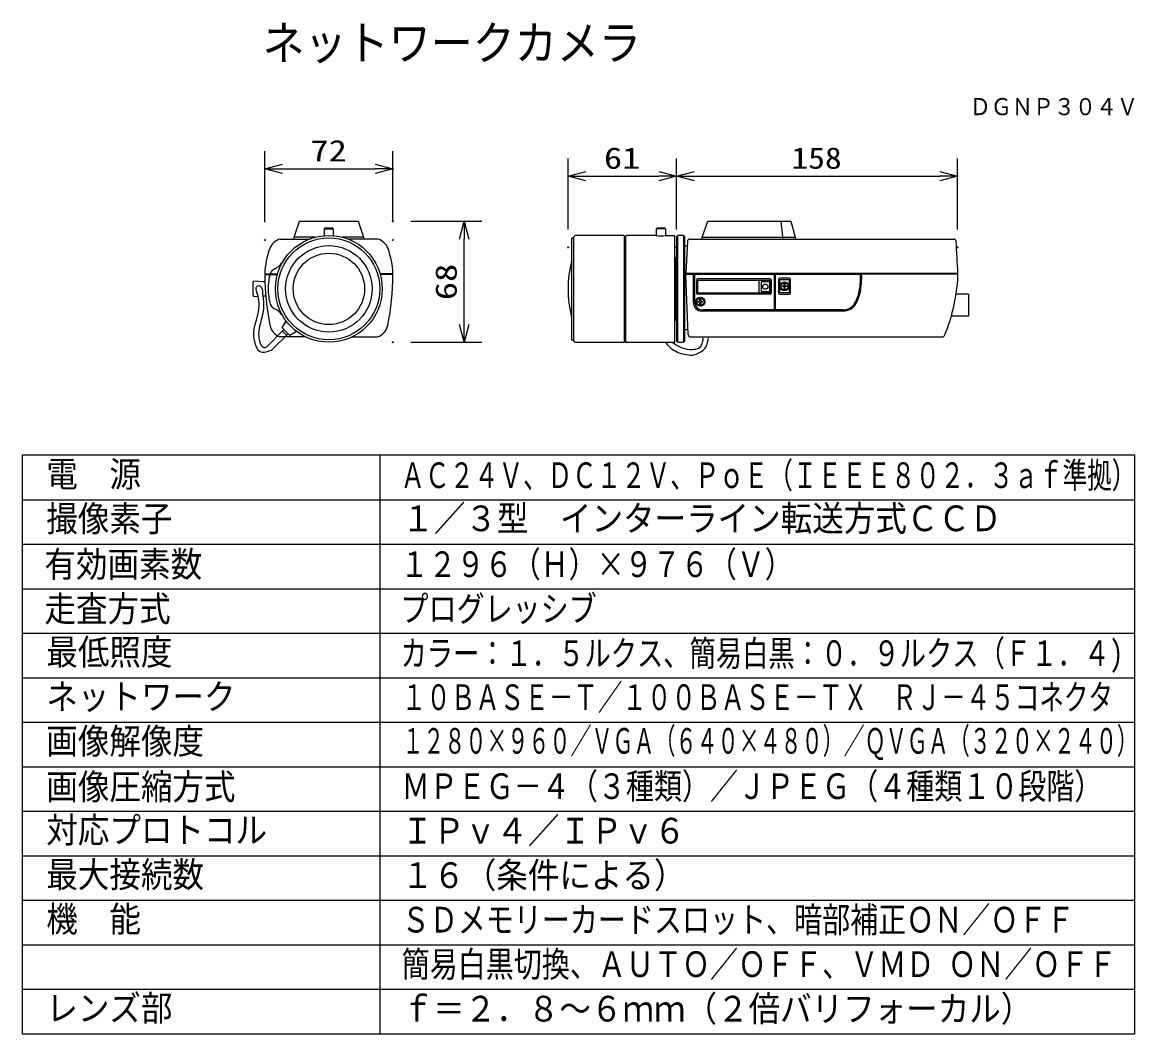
# Model space of a CAD drawing. Units: millimetres, scale not verified. Extents: x -63 to 63, y -56 to 57.
import ezdxf
from ezdxf.enums import TextEntityAlignment as Align

# ---------------------------------------------------------------- set-up
doc = ezdxf.new("R2010")
doc.units = ezdxf.units.MM
doc.header["$LTSCALE"] = 0.189787
doc.header["$PDMODE"] = 32
doc.header["$PDSIZE"] = 0.0949
for name, color, linetype in [('0-0_GAIKEI', 1, 'Continuous'), ('0-1_TOUROKU', 3, 'Continuous'), ('0-2_MOJI1', 2, 'Continuous'), ('0-3_WAKU', 1, 'Continuous')]:
    doc.layers.add(name, color=color, linetype=linetype)
doc.styles.add('ＭＳ ゴシック', font='')
doc.styles.get('ＭＳ ゴシック').set_extended_font_data('MS Gothic')

# ---------------------------------------------------------------- blocks, each defined once
blk = doc.blocks.new('_OPEN30')
at = {"layer": '0-1_TOUROKU', "color": 7}
blk.add_line((0, 0), (-1, 0), dxfattribs=at)
blk.add_lwpolyline([(-1, 0.26795), (0, 0), (-1, -0.26795)], dxfattribs=at)

msp = doc.modelspace()

# ---------------------------------------------------------------- linework, layer by layer
at = {"layer": '0-0_GAIKEI', "color": 3}
for p, q in [((-1.1752, 33.9884), (-1.1752, 41.9884)), ((11.0248, 33.9884), (11.0248, 41.9884)), ((0.8248, 39.9884), (9.0248, 39.9884))]:
    msp.add_line(p, q, dxfattribs=at)
at = {"layer": '0-0_GAIKEI'}
for p, q in [((-28.5507, 34.0873), (-28.4505, 34.1862)), ((-28.5507, 34.0873), (-27.5491, 34.0868)), ((-28.5507, 33.3063), (-28.5507, 34.0873)), ((-28.4505, 34.1862), (-27.6491, 34.1862)), ((-27.5491, 34.0868), (-27.6491, 34.1862)), ((-27.5491, 34.0868), (-27.5487, 33.3058)), ((9.7664, 34.0657), (8.7648, 34.0657)), ((8.7653, 34.0657), (8.8646, 34.1657)), ((8.7655, 33.3056), (8.7653, 34.0657)), ((8.8646, 34.1657), (9.666, 34.1657)), ((9.666, 34.1657), (9.7664, 34.0657)), ((9.7664, 34.0657), (9.7669, 33.3058)), ((-29.5831, 33.1278), (-31.9574, 33.1278)), ((-24.142, 33.1278), (-26.516, 33.1278)), ((-0.7753, 33.0156), (-0.7748, 21.5962)), ((-0.5308, 33.0156), (-0.7753, 33.0156)), ((5.1806, 33.1057), (5.2806, 33.1057)), ((11.1716, 21.327), (11.1716, 33.3271)), ((11.8134, 33.3271), (11.8134, 21.327)), ((13.8976, 33.1398), (24.3503, 33.1398)), ((12.2094, 32.1358), (11.966, 32.1358)), ((10.8389, 30.3059), (10.9191, 30.3059)), ((11.0247, 30.908), (10.9188, 30.8041)), ((10.9188, 30.8041), (10.9191, 23.8087)), ((-35.2494, 29.0273), (-33.8036, 29.0273)), ((-35.2494, 28.9275), (-33.8321, 28.9275)), ((-35.033, 29.0271), (-35.0313, 28.9272)), ((-34.6322, 29.0271), (-34.6304, 28.9272)), ((-20.8494, 29.0273), (-22.2952, 29.0273)), ((-20.8494, 28.9275), (-22.2667, 28.9275)), ((-21.4666, 29.0271), (-21.4684, 28.9272)), ((-21.0658, 29.0271), (-21.0675, 28.9272)), ((12.0673, 29.0933), (42.6249, 29.0933)), ((12.9188, 28.9546), (12.07, 28.9546)), ((12.9188, 25.7686), (12.9188, 28.9546)), ((31.6987, 28.9593), (13.0812, 28.9546)), ((13.0812, 25.898), (13.0812, 28.9546)), ((21.9849, 28.9548), (21.9849, 24.978)), ((22.1052, 28.9548), (22.1052, 24.978)), ((42.6249, 28.9603), (31.828, 28.9603)), ((-36.5648, 28.027), (-36.4646, 28.227)), ((-36.5646, 26.6271), (-36.5648, 28.027)), ((-36.4646, 28.227), (-35.4226, 28.147)), ((-35.4226, 28.147), (-35.225, 28.147)), ((13.2561, 28.2957), (13.2561, 26.8558)), ((21.5273, 28.4374), (13.398, 28.4374)), ((20.3079, 26.8767), (20.3079, 28.2751)), ((21.4569, 28.1192), (20.5202, 28.1192)), ((21.4569, 28.1192), (21.4569, 27.0328)), ((21.6685, 26.8558), (21.6685, 28.2957)), ((22.4736, 28.372), (22.4736, 26.8739)), ((23.6645, 28.5136), (22.6155, 28.5136)), ((23.8062, 26.8739), (23.8062, 28.372)), ((-36.4644, 26.4273), (-36.5646, 26.6271)), ((-35.9897, 26.4637), (-36.4644, 26.4273)), ((-35.1267, 26.5069), (-35.4224, 26.5069)), ((21.5273, 26.7145), (13.398, 26.7145)), ((22.6155, 26.7321), (23.6645, 26.7321)), ((43.8214, 26.7307), (42.4049, 26.7307)), ((43.8214, 26.7307), (43.8214, 24.2562)), ((13.448, 25.9232), (13.6513, 25.9232)), ((13.448, 25.8266), (13.448, 25.9232)), ((13.6513, 25.8266), (13.448, 25.8266)), ((13.6513, 26.1265), (13.7479, 26.1265)), ((13.6513, 25.9232), (13.6513, 26.1265)), ((13.6513, 25.6237), (13.6513, 25.8266)), ((13.7479, 25.6237), (13.6513, 25.6237)), ((13.7479, 26.1265), (13.7479, 25.9232)), ((13.7479, 25.9232), (13.9507, 25.9232)), ((13.7479, 25.8266), (13.7479, 25.6237)), ((13.9507, 25.8266), (13.7479, 25.8266)), ((13.9507, 25.9232), (13.9507, 25.8266)), ((10.8392, 24.3059), (10.9193, 24.3059)), ((10.9191, 23.8087), (11.0204, 23.7039)), ((29.728, 24.8359), (13.8532, 24.8359)), ((29.7301, 24.9652), (14.0155, 24.9652)), ((43.8214, 24.2562), (41.8809, 24.2562)), ((-33.0931, 22.745), (-35.034, 20.8056)), ((-33.2912, 22.943), (-32.8332, 23.7054)), ((-32.4418, 22.0944), (-33.2912, 22.943)), ((-33.2674, 22.571), (-32.814, 22.1185)), ((-31.6805, 22.5504), (-32.4418, 22.0944)), ((12.3003, 22.7291), (11.966, 22.7291)), ((-32.6397, 22.2926), (-34.4111, 20.5244)), ((-0.7748, 21.5962), (-0.5303, 21.596)), ((5.1811, 21.5059), (5.2813, 21.5059))]:
    msp.add_line(p, q, dxfattribs=at)
at = {"layer": '0-0_GAIKEI', "color": 7}
for p, q in [((-33.5283, 32.9276), (-30.2021, 32.9276)), ((-22.5705, 32.9276), (-25.8967, 32.9276)), ((-0.3904, 33.3058), (-0.5303, 33.1659)), ((-0.5303, 21.4464), (-0.5303, 33.1663)), ((5.0808, 33.3058), (-0.3904, 33.3058)), ((5.1808, 21.406), (5.1808, 33.2058)), ((5.281, 33.2058), (5.281, 21.406)), ((8.7651, 33.3058), (5.381, 33.3058)), ((9.7646, 33.3058), (10.7383, 33.3058)), ((10.7383, 33.3058), (10.8385, 33.2059)), ((10.8389, 21.4061), (10.8389, 33.2059)), ((12.238, 32.6576), (12.0673, 29.0933)), ((12.5216, 32.9276), (42.1728, 32.9276)), ((-30.666, 21.9276), (-33.5209, 21.9276)), ((-25.4328, 21.9276), (-22.578, 21.9276)), ((-0.5303, 21.4464), (-0.3902, 21.306)), ((5.0808, 21.306), (-0.3902, 21.306)), ((10.7376, 21.3063), (5.381, 21.306)), ((10.8389, 21.4061), (10.7376, 21.3063)), ((12.6069, 21.9276), (40.8484, 21.9276))]:
    msp.add_line(p, q, dxfattribs=at)
for points in [[(-31.957, 32.927), (-31.957, 33.127), (-31.3559, 34.9271), (-24.743, 34.9271), (-24.142, 33.1274), (-24.142, 32.9274)], [(13.8853, 32.9358), (13.8976, 33.1398), (14.5185, 34.9281), (23.8652, 34.9281), (24.3503, 33.1398), (24.3503, 32.9276)], [(12.3228, 22.1998), (12.07, 28.9546), (12.0673, 29.0933)]]:
    msp.add_lwpolyline(points, dxfattribs=at)
at = {"layer": '0-0_GAIKEI'}
for points in [[(22.9493, 32.9352), (22.9493, 33.1598), (22.7562, 34.9281)], [(20.5202, 28.1192), (20.5202, 27.0328), (21.4569, 27.0328)]]:
    msp.add_lwpolyline(points, dxfattribs=at)
at = {"layer": '0-0_GAIKEI', "color": 7}
msp.add_lwpolyline([(11.0248, 21.4736), (11.1716, 21.327), (11.8134, 21.327), (11.966, 21.4736), (11.966, 33.1806), (11.8134, 33.3271), (11.1716, 33.3271), (11.0248, 33.1806)], close=True, dxfattribs=at)
at = {"layer": '0-0_GAIKEI'}
for points in [[(21.5273, 26.8558), (13.398, 26.8558), (13.398, 28.2957), (21.5273, 28.2957)], [(22.616, 26.8739), (22.616, 28.3723), (23.664, 28.3723), (23.6645, 26.8739)], [(23.0917, 27.3716), (23.0917, 27.5745), (22.8884, 27.5745), (22.8884, 27.6712), (23.0917, 27.6712), (23.0917, 27.8745), (23.1883, 27.8745), (23.1883, 27.6712), (23.3911, 27.6712), (23.3911, 27.5745), (23.1883, 27.5745), (23.1883, 27.3716)]]:
    msp.add_lwpolyline(points, close=True, dxfattribs=at)
at = {"layer": '0-0_GAIKEI', "color": 7}
msp.add_circle((-28.0495, 27.327), 6, dxfattribs=at)
at = {"layer": '0-0_GAIKEI'}
for centre, radius in [((-28.0495, 27.327), 5.7201), ((-28.0495, 27.327), 4.8585), ((-28.0495, 27.327), 4.007), ((20.9882, 27.576), 0.2934), ((23.14, 27.6228), 0.5029), ((23.14, 27.6228), 0.406), ((13.6996, 25.8749), 0.5029), ((13.6996, 25.8749), 0.406)]:
    msp.add_circle(centre, radius, dxfattribs=at)
at = {"layer": '0-0_GAIKEI', "color": 7}
for centre, radius, start, end in [((-33.0433, 31.2222), 1.7731, 105.87484, 159.10693), ((-23.0555, 31.2222), 1.7731, 20.89307, 74.12516), ((5.0808, 33.2058), 0.1, 0, 90), ((5.381, 33.2058), 0.1, 90, 180), ((12.5199, 32.6455), 0.2821, 89.64113, 177.54693), ((42.1474, 32.6425), 0.2862, 4.32418, 84.90855), ((-184.0693, 18.6891), 226.9328, 2.62775, 3.53063), ((-25.7793, 28.6532), 9.4775, 160.25869, 177.73797), ((-30.3195, 28.6532), 9.4775, 2.26203, 19.74131), ((-5.5412, 29.0649), 29.7085, 180.26513, 191.31897), ((-50.5576, 29.0649), 29.7085, 348.68103, 359.73487), ((30.3483, 29.0504), 12.2767, 356.70477, 0.20003), ((22.6334, 29.7313), 20.0194, 337.78276, 356.02828), ((-32.9393, 23.6002), 1.7709, 191.93541, 250.82868), ((-23.1595, 23.6002), 1.7709, 289.17132, 348.06459), ((5.0808, 21.406), 0.1, 270, 0), ((5.381, 21.406), 0.1, 180, 270.00244), ((12.6057, 22.2107), 0.2831, 182.19523, 270.24456), ((40.7821, 22.3509), 0.4285, 278.90263, 333.78131)]:
    msp.add_arc(centre, radius, start, end, dxfattribs=at)
at = {"layer": '0-0_GAIKEI'}
for centre, radius, start, end in [((9.267, 39.3103), 6.0253, 265.24115, 274.75885), ((-35.2283, 31.7064), 2.4015, 299.34786, 328.56001), ((11.5508, 27.3066), 12.726, 165.61709, 194.38291), ((-28.7452, 27.4127), 6.1169, 164.62676, 180.80278), ((-33.7283, 28.691), 0.9772, 109.28904, 159.42673), ((20.7758, 28.8801), 10.9232, 351.61485, 0.41589), ((20.7758, 28.8801), 11.0525, 351.61485, 0.41589), ((-35.9672, 27.3348), 0.3005, 121.55182, 191.29541), ((-35.9191, 27.321), 0.3392, 74.71918, 127.27338), ((-35.942, 27.2781), 0.3867, 55.95652, 73.12091), ((-35.9747, 27.2258), 0.4484, 6.26993, 56.23165), ((13.3983, 28.2952), 0.1422, 90.12385, 179.7823), ((21.5268, 28.2957), 0.1418, 0.03765, 89.77418), ((22.6158, 28.3714), 0.1422, 90.1138, 179.74537), ((23.6643, 28.3718), 0.1419, 0.11444, 89.93255), ((-34.7789, 27.6136), 1.521, 192.82845, 205.03076), ((-39.6172, 25.547), 3.7414, 7.31165, 22.35547), ((160.7492, 45.2332), 197.098, 185.22771, 185.38763), ((-42.2848, 25.3951), 6.9358, 357.47227, 11.07169), ((-28.7452, 27.2413), 6.1169, 179.19722, 195.37324), ((13.398, 26.8564), 0.1419, 180.27607, 270.00594), ((21.5271, 26.856), 0.1415, 270.09524, 359.90476), ((22.616, 26.8745), 0.1424, 180.24073, 269.80618), ((23.6641, 26.8741), 0.1421, 270.14756, 359.89938), ((27.3417, 27.8411), 4.2766, 330.04582, 352.53061), ((27.3417, 27.8411), 4.4058, 330.04582, 352.53061), ((-41.1788, 25.5951), 5.2899, 337.00104, 4.64153), ((-48.3238, 27.1553), 13.1317, 342.34386, 350.94741), ((-33.7283, 25.9631), 0.9772, 200.57327, 250.71096), ((-35.2283, 22.9477), 2.4015, 31.43999, 60.65214), ((13.8533, 25.7705), 0.9345, 180.11315, 269.99376), ((13.9155, 25.7993), 0.8401, 173.25599, 276.8438), ((29.7542, 26.4634), 1.6277, 269.07643, 329.65929), ((29.7542, 26.4634), 1.4984, 269.07643, 329.65929), ((-32.7556, 22.3063), 3.758, 161.02382, 205.64764), ((-32.9794, 22.291), 2.9654, 162.70794, 206.34586), ((12.2321, 22.9348), 2.9308, 213.79534, 247.8249), ((12.7282, 23.7597), 3.2387, 229.27151, 271.66349), ((10.3731, 22.2777), 3.6799, 340.83069, 352.51803), ((12.2348, 21.9709), 2.3699, 321.58475, 355.98348), ((-35.3881, 21.0126), 0.8254, 203.787, 255.19143), ((-35.2571, 21.1689), 0.4263, 207.05449, 301.55313), ((-35.4353, 21.5057), 1.3015, 262.77132, 291.21458), ((-35.6253, 22.6464), 2.445, 285.685, 299.77434), ((12.7917, 24.1503), 4.268, 247.02602, 269.35164), ((12.7851, 22.3953), 1.8733, 271.13564, 293.86215), ((12.1005, 22.9864), 3.1868, 284.54639, 308.66941), ((13.1254, 21.3266), 0.768, 302.9343, 340.42354), ((12.7502, 20.4826), 0.6, 269.35164, 284.54639), ((12.7985, 20.0823), 0.2, 270.09479, 283.51364)]:
    msp.add_arc(centre, radius, start, end, dxfattribs=at)
at = {"layer": '0-1_TOUROKU'}
for p, q in [((-35.2495, 34.8158), (-35.2495, 42.8158)), ((-20.8495, 34.8158), (-20.8495, 42.8158)), ((11.0248, 33.9884), (11.0248, 41.9884)), ((42.5998, 33.9884), (42.5998, 41.9884)), ((-33.2495, 40.8158), (-22.8495, 40.8158)), ((13.0249, 39.9884), (40.5998, 39.9884)), ((-18.8482, 34.9271), (-10.8482, 34.9271)), ((-12.8482, 23.327), (-12.8482, 32.9271)), ((-18.8482, 21.327), (-10.8482, 21.327))]:
    msp.add_line(p, q, dxfattribs=at)
at = {"layer": '0-1_TOUROKU', "color": 7}
for p in [(11.0248, 39.9884), (-1.1752, 31.9884), (11.0248, 31.9884)]:
    msp.add_point(p, dxfattribs=at)
at = {"layer": '0-2_MOJI1', "color": 7}
for p in [(-20.8495, 40.8158), (42.5998, 39.9884), (-20.8482, 34.9271), (-12.8482, 34.9271), (-35.2495, 32.8157), (-20.8495, 32.8157), (11.0248, 31.9884), (42.5998, 31.9884), (-20.8482, 21.327)]:
    msp.add_point(p, dxfattribs=at)
at = {"layer": '0-3_WAKU', "color": 4}
for p, q in [((-22.2944, -56.3667), (-22.2944, 8.6333)), ((62.5001, -56.3667), (62.5001, 8.6333)), ((-62.5001, -56.3667), (62.5001, -56.3667))]:
    msp.add_line(p, q, dxfattribs=at)
at = {"layer": '0-3_WAKU'}
for p, q in [((-62.5001, 3.6333), (62.5001, 3.6333)), ((-62.5001, -1.3667), (62.5001, -1.3667)), ((-62.5001, -6.3667), (62.5001, -6.3667)), ((-62.5001, -11.3667), (62.5001, -11.3667)), ((-62.5001, -16.3667), (62.5001, -16.3667)), ((-62.5001, -21.3667), (62.5001, -21.3667)), ((-62.5001, -26.3667), (62.5001, -26.3667)), ((-62.5001, -31.3667), (62.5001, -31.3667)), ((-62.5001, -36.3667), (62.5001, -36.3667)), ((-62.5001, -41.3667), (62.5001, -41.3667)), ((-62.5001, -46.3667), (62.5001, -46.3667)), ((-62.5001, -51.3667), (62.5001, -51.3667))]:
    msp.add_line(p, q, dxfattribs=at)
at = {"layer": '0-3_WAKU', "color": 4}
msp.add_lwpolyline([(62.5001, 8.6333), (-62.5001, 8.6333), (-62.5001, -56.3667)], dxfattribs=at)

# ---------------------------------------------------------------- block references
at = {"layer": '0-0_GAIKEI', "xscale": 2, "yscale": 2, "rotation": 180}
msp.add_blockref('_OPEN30', (-1.1752, 39.9884), dxfattribs=at)
at = {"layer": '0-0_GAIKEI', "xscale": 2, "yscale": 2}
msp.add_blockref('_OPEN30', (11.0248, 39.9884), dxfattribs=at)
at = {"layer": '0-1_TOUROKU', "xscale": 2, "yscale": 2}
for p, rotation in [((-35.2495, 40.8158), 180), ((11.0248, 39.9884), 180), ((-12.8482, 34.9271), 90), ((-12.8482, 21.327), 270)]:
    msp.add_blockref('_OPEN30', p, dxfattribs=dict(at, rotation=rotation))
for p in [(-20.8495, 40.8158), (42.5998, 39.9884)]:
    msp.add_blockref('_OPEN30', p, dxfattribs=at)

# ---------------------------------------------------------------- texts
at = {"layer": '0-0_GAIKEI', "color": 3, "style": 'ＭＳ ゴシック', "width": 1.25}
msp.add_text('61', height=2.406, dxfattribs=at).set_placement((2.8579, 40.098), align=Align.BOTTOM_LEFT)
at = {"layer": '0-1_TOUROKU', "color": 1, "style": 'ＭＳ ゴシック', "width": 0.9}
msp.add_text('ＤＧＮＰ３０４Ｖ', height=1.924, dxfattribs=at).set_placement((43.9667, 46.2633), align=Align.BOTTOM_LEFT)
at = {"layer": '0-1_TOUROKU', "style": 'ＭＳ ゴシック'}
for s, width, p in [('72', 1.25, (-30.1164, 40.9253)), ('158', 1.15, (23.9252, 40.098))]:
    msp.add_text(s, height=2.406, dxfattribs=dict(at, width=width)).set_placement(p, align=Align.BOTTOM_LEFT)
at = {"layer": '0-1_TOUROKU', "style": 'ＭＳ ゴシック', "width": 1.25}
msp.add_text('68', height=2.406, rotation=90, dxfattribs=at).set_placement((-12.9578, 26.0601), align=Align.BOTTOM_LEFT)
at = {"layer": '0-2_MOJI1', "style": 'ＭＳ ゴシック'}
for s, height, width, p in [('ネットワークカメラ', 3.848, 0.9, (-35.5, 51.8932)), ('電\u3000源', 2.886, 0.9, (-59.7945, 4.2033)), ('ＡＣ２４Ｖ、ＤＣ１２Ｖ、ＰｏＥ（ＩＥＥＥ８０２．３ａｆ準拠）', 2.886, 0.7, (-20, 4.0782)), ('撮像素子', 2.886, 0.9, (-59.7945, -0.7932)), ('１／３型\u3000インターライン転送方式ＣＣＤ', 2.886, 0.9, (-19.7944, -0.7659)), ('有効画素数', 2.886, 0.9, (-60.0001, -5.9218)), ('１２９６（Ｈ）×９７６（Ｖ）', 2.886, 0.8, (-20, -5.9218)), ('走査方式', 2.886, 0.9, (-60.0001, -10.9218)), ('プログレッシブ', 2.886, 0.8, (-20, -10.9218)), ('最低照度', 2.886, 0.9, (-59.7945, -15.7898)), ('カラー：１．５ルクス、簡易白黒：０．９ルクス（Ｆ１．４)', 2.886, 0.75, (-20, -15.9218)), ('ネットワーク', 2.886, 0.9, (-59.7945, -20.7899)), ('１０ＢＡＳＥ－Ｔ／１００ＢＡＳＥ－ＴＸ\u3000ＲＪ－４５コネクタ', 2.886, 0.7, (-19.8638, -20.8587)), ('画像解像度', 2.886, 0.9, (-59.7945, -25.7933)), ('１２８０×９６０／ＶＧＡ（６４０×４８０）／ＱＶＧＡ（３２０×２４０）', 2.886, 0.6, (-19.7944, -25.766)), ('画像圧縮方式', 2.886, 0.9, (-59.7945, -30.9218)), ('ＭＰＥＧ－４（３種類）／ＪＰＥＧ（４種類１０段階）', 2.886, 0.8, (-19.8638, -30.8587)), ('対応プロトコル', 2.886, 0.9, (-59.7945, -35.7899)), ('ＩＰｖ４／ＩＰｖ６', 2.886, 0.9, (-19.8638, -35.8587)), ('最大接続数', 2.886, 0.9, (-59.7945, -40.7899)), ('１６（条件による）', 2.886, 0.9, (-19.8638, -40.8587)), ('機\u3000能', 2.886, 0.9, (-59.7945, -45.7899)), ('ＳＤメモリーカードスロット、暗部補正ＯＮ／ＯＦＦ', 2.886, 0.8, (-19.8638, -45.8587)), ('簡易白黒切換、ＡＵＴＯ／ＯＦＦ、ＶＭＤ ＯＮ／ＯＦＦ', 2.886, 0.8, (-19.8638, -50.8587)), ('レンズ部', 2.886, 0.9, (-59.7945, -55.7899)), ('ｆ＝２．８～６ｍｍ（２倍バリフォーカル）', 2.886, 0.9, (-19.8638, -55.8587))]:
    msp.add_text(s, height=height, dxfattribs=dict(at, width=width)).set_placement(p, align=Align.BOTTOM_LEFT)

doc.saveas('drawing.dxf')
